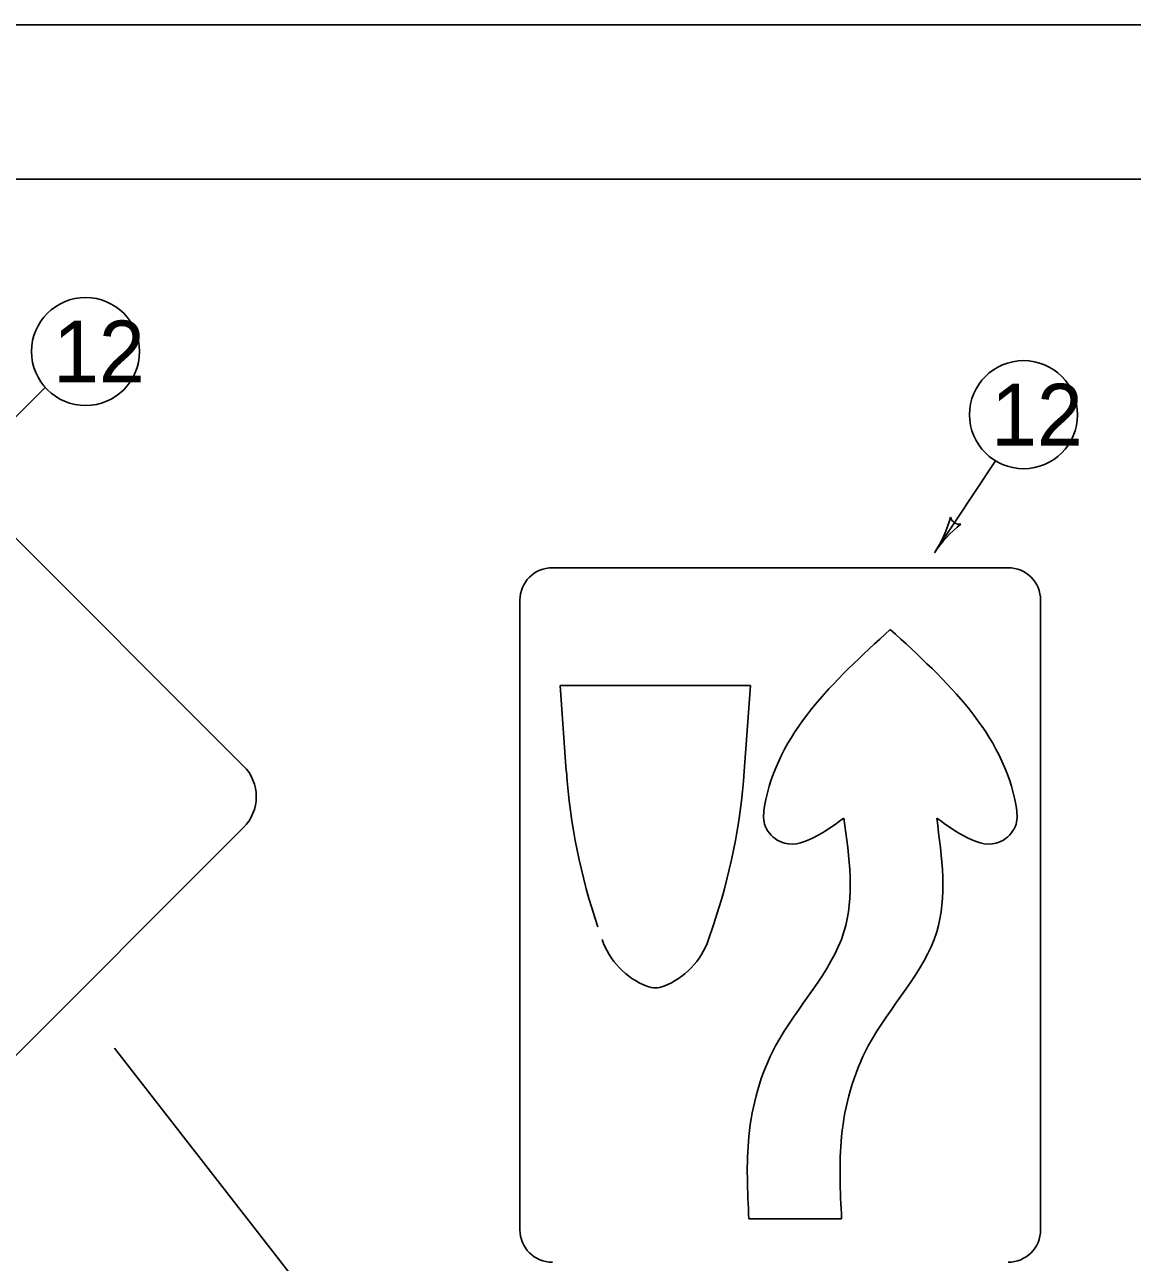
# Model space of a CAD drawing. Extents: x 1000 to 1036.3, y 1000 to 1022.
# Drawn here: x 1012.204 to 1015.793, y 1017.991 to 1022 of the extents above; entities that cross this region are included whole.
import ezdxf

# ---------------------------------------------------------------- set-up
doc = ezdxf.new("R2010")
doc.units = 0
doc.layers.add('Level 1', color=7, linetype='Continuous')
doc.layers.add('Level 10', color=7, linetype='Continuous')

msp = doc.modelspace()

# ---------------------------------------------------------------- linework, layer by layer
at = {"layer": 'Level 1'}
for p, q in [((1007, 1021.5), (1035.5, 1021.5)), ((1035.5, 1021.5), (1007, 1021.5)), ((1012.9129, 1019.5986), (1011.5208, 1020.9907)), ((1013.9138, 1020.2409), (1015.3904, 1020.2409)), ((1013.8084, 1018.0964), (1013.8084, 1020.1355)), ((1015.4959, 1018.0964), (1015.4959, 1020.1355)), ((1014.5553, 1019.8589), (1013.9391, 1019.8589)), ((1013.9391, 1019.8589), (1014.5553, 1019.8589)), ((1011.5208, 1018.0076), (1012.9129, 1019.3997)), ((1014.5504, 1018.1315), (1014.8508, 1018.1315)), ((1014.5504, 1018.1315), (1014.8508, 1018.1315))]:
    msp.add_line(p, q, dxfattribs=at)
for points in [[(1012.2698, 1020.8253), (1011.9976, 1020.5527)], [(1015.3498, 1020.5872), (1015.1514, 1020.2892)], [(1013.9391, 1019.8589), (1013.9588, 1019.5817)], [(1013.9588, 1019.5817), (1013.9391, 1019.8589)], [(1014.5355, 1019.5817), (1014.5553, 1019.8589)], [(1014.5553, 1019.8589), (1014.5355, 1019.5817)], [(1014.4194, 1019.0369), (1014.4332, 1019.0773)], [(1014.4332, 1019.0773), (1014.4194, 1019.0369)], [(1012.4949, 1018.6847), (1013.1692, 1017.8178), (1012.6298, 1017.8178), (1012.2445, 1017.0472)]]:
    msp.add_lwpolyline(points, dxfattribs=at)
for centre in [(1012.4008, 1020.9414), (1015.4405, 1020.7368)]:
    msp.add_circle(centre, 0.175, dxfattribs=at)
for centre, radius, start, end in [((1014.8263, 1020.5057), 0.3906, 326.339, 345.0078), ((1015.2338, 1020.4128), 0.0312, 195.1136, 277.2303), ((1015.4765, 1020.0727), 0.3906, 127.6862, 146.3329), ((1014.8263, 1020.5057), 0.3906, 326.3268, 326.339), ((1013.9138, 1020.1355), 0.1055, 90, 180), ((1015.3904, 1020.1355), 0.1055, 0, 90), ((1012.8135, 1019.4991), 0.1406, 314.9999, 45.0001), ((1015.9538, 1019.7238), 2, 184.0759, 198.8609), ((1015.9538, 1019.7238), 2, 184.0759, 198.8609), ((1012.5406, 1019.7238), 2, 341.1391, 355.9241), ((1012.5406, 1019.7238), 2, 341.1391, 355.9241), ((1014.3115, 1019.1177), 0.25, 198.8609, 248.4288), ((1014.3115, 1019.1177), 0.25, 198.8609, 248.4288), ((1014.1829, 1019.1177), 0.25, 291.5712, 341.1391), ((1014.1829, 1019.1177), 0.25, 291.5712, 341.1391), ((1014.2472, 1018.955), 0.075, 248.4288, 291.5712), ((1014.2472, 1018.955), 0.075, 248.4288, 291.5712), ((1013.9138, 1018.0964), 0.1055, 180, 270), ((1015.3904, 1018.0964), 0.1055, 270, 360)]:
    msp.add_arc(centre, radius, start, end, dxfattribs=at)
for points in [[(1015.0087, 1020.0412), (1014.6013, 1019.4683), (1014.6013, 1019.4097), (1014.642, 1019.3588), (1014.8585, 1019.4301)], [(1015.0087, 1020.0412), (1014.6013, 1019.4683), (1014.6013, 1019.4097), (1014.642, 1019.3588), (1014.8585, 1019.4301)], [(1015.1589, 1019.4301), (1015.3754, 1019.3588), (1015.4161, 1019.4097), (1015.4161, 1019.4683), (1015.0087, 1020.0412)], [(1015.1589, 1019.4301), (1015.3754, 1019.3588), (1015.4161, 1019.4097), (1015.4161, 1019.4683), (1015.0087, 1020.0412)], [(1014.8585, 1019.4301), (1014.8585, 1019.0609), (1014.6369, 1018.6917), (1014.5504, 1018.3988), (1014.5504, 1018.1315)], [(1014.8585, 1019.4301), (1014.8585, 1019.0609), (1014.6369, 1018.6917), (1014.5504, 1018.3988), (1014.5504, 1018.1315)], [(1014.8508, 1018.1315), (1014.8508, 1018.3988), (1014.9374, 1018.6917), (1015.1589, 1019.0609), (1015.1589, 1019.4301)], [(1014.8508, 1018.1315), (1014.8508, 1018.3988), (1014.9374, 1018.6917), (1015.1589, 1019.0609), (1015.1589, 1019.4301)]]:
    msp.add_spline(points, degree=3, dxfattribs=at)
at = {"layer": 'Level 10'}
msp.add_line((1036, 1022), (1000, 1022), dxfattribs=at)

# ---------------------------------------------------------------- texts
at = {"layer": 'Level 1'}
for p in [(1012.2953, 1020.8414), (1015.335, 1020.6368)]:
    msp.add_text('12', height=0.2, dxfattribs=at).set_placement(p)

doc.saveas('drawing.dxf')
